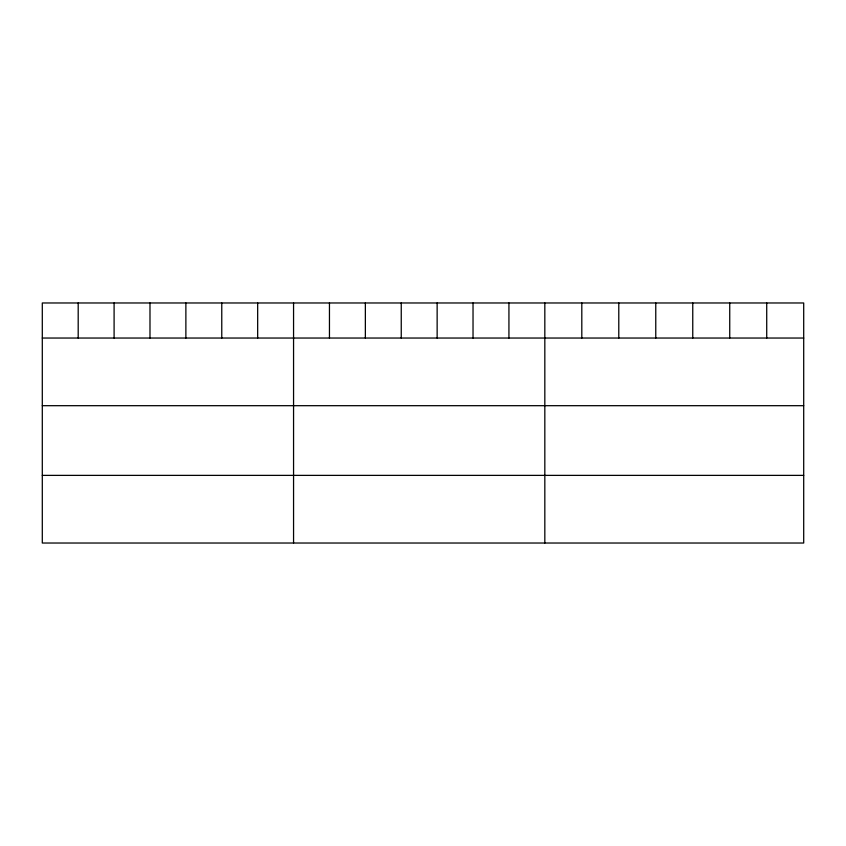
<?xml version="1.0" encoding="UTF-8"?>
<svg xmlns="http://www.w3.org/2000/svg" width="846" height="846" viewBox="0 0 846 846"><rect width="100%" height="100%" fill="white"/><g stroke="black" fill="none" stroke-linecap="round" stroke-linejoin="round"><path stroke-width="1.27" d="M803.7 338.04L803.7 543.026L42.3 543.026L42.3 302.974L803.7 302.974L803.7 338.04L42.3 338.04M42.3 405.689L803.7 405.689M42.3 475.378L803.7 475.378M766.719 302.974L766.719 338.04M729.738 302.974L729.738 338.04M692.758 302.974L692.758 338.04M655.766 302.974L655.766 338.04M618.786 302.974L618.786 338.04M581.805 302.974L581.805 338.04M544.824 302.974L544.824 543.026M508.932 302.974L508.932 338.04M473.03 302.974L473.03 338.04M437.139 302.974L437.139 338.04M401.247 302.974L401.247 338.04M365.356 302.974L365.356 338.04M329.454 302.974L329.454 338.04M293.562 302.974L293.562 543.026M257.67 302.974L257.67 338.04M221.768 302.974L221.768 338.04M185.877 302.974L185.877 338.04M149.985 302.974L149.985 338.04M114.094 302.974L114.094 338.04M78.192 302.974L78.192 338.04"/></g></svg>
